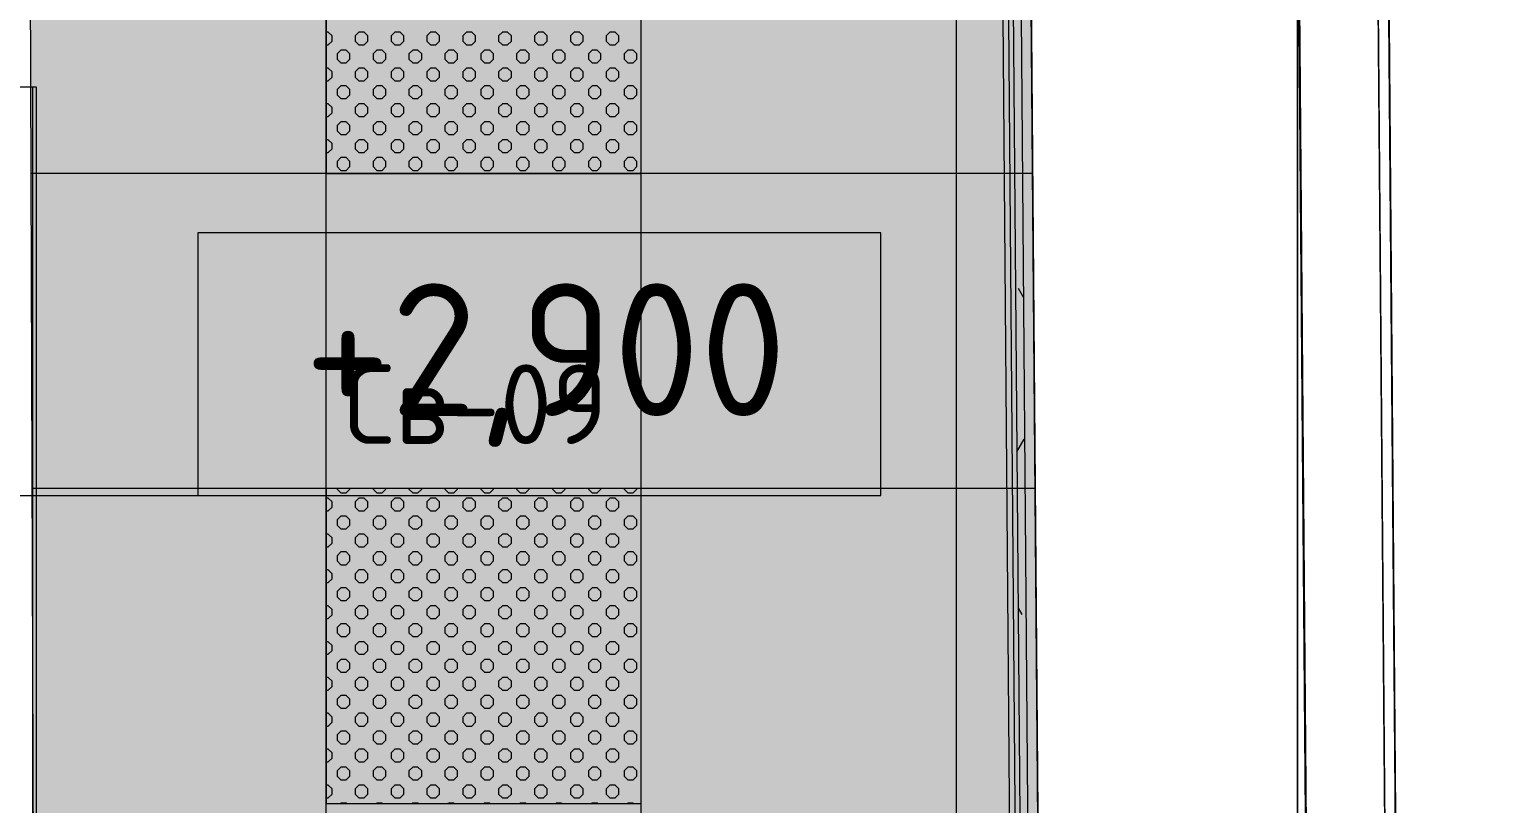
# Model space of a CAD drawing. Header units: millimetres. Extents: x -13069 to 207500, y -71366 to 56785.
# Drawn here: x 171913 to 174727, y 40273 to 41747 of the extents above; entities that cross this region are included whole.
import ezdxf

# ---------------------------------------------------------------- set-up
doc = ezdxf.new("R2010")
doc.units = ezdxf.units.MM
doc.layers.add('PDF _Подложка без мебели', color=7, linetype='Continuous')
doc.layers.add('PDF _Текст', color=7, linetype='Continuous')
doc.layers.add('PDF _Потолки', color=7, linetype='Continuous', lineweight=5, true_color=0x535353)
doc.layers.add('PDF _Ригели', color=7, linetype='Continuous', true_color=0x959595)
doc.layers.add('PDF _светильники', color=7, linetype='Continuous', true_color=0xffffff)
doc.styles.add('PDF GOST Common', font='GOST_Common.ttf')

msp = doc.modelspace()

# ---------------------------------------------------------------- hatches: boundary and pattern name
at = {"layer": 'PDF _Потолки', "true_color": 0xcae6ff, "transparency": 33554559}
msp.add_hatch(color=254, dxfattribs=at).paths.add_polyline_path([(167977.922, 35239.842), (167977.922, 36244.642), (170279.521, 36244.642), (170279.521, 34656.742), (170429.521, 34656.742), (170429.521, 38515.443), (171388.92, 38499.243), (171388.92, 38361.943), (171808.921, 38361.943), (171808.921, 38492.143), (171925.12, 38490.142), (171910.02, 42957.142), (173810.319, 42957.142), (173840.519, 39227.542), (173296.72, 39236.743), (173283.525, 38467.242), (173299.723, 36362.342), (173843.724, 36362.643), (173858.525, 34529.142), (173713.322, 34529.142), (173713.322, 33554.843), (170429.521, 33554.643), (168905.925, 33554.643), (168905.925, 35239.842)])

# ---------------------------------------------------------------- linework, layer by layer
at = {"layer": 'PDF _Подложка без мебели', "lineweight": 18}
msp.add_lwpolyline([(174326.622, -7031.659, -0.41419022), (174726.622, -7431.659, -0.4141845), (174326.622, -7831.659, -0.4141845), (173926.622, -7431.659, -0.41419022), (174326.622, -7031.659), (174326.622, 46201.342), (174326.622, -6109.058)], format="xyb", dxfattribs=at)
for points in [[(174279.521, 38111.242), (174359.52, 38111.842), (174300.022, 45477.142), (174300.724, 45477.142), (174360.319, 38111.842), (174510.319, 38113.043), (174450.724, 45477.142), (174449.522, 45627.142), (174469.523, 45627.142)], [(174300.022, 45477.142), (173189.024, 45477.142), (173189.024, 44967.142), (173794.12, 44967.142), (173840.519, 39227.542), (173296.72, 39236.743), (171925.022, 39236.743)], [(173791.124, 42949.342), (173756.12, 42949.043), (173785.923, 39263.542), (173297.325, 39271.742), (173296.72, 39236.743), (173291.624, 38937.142), (173284.922, 38937.242), (173277.525, 38497.341), (173284.22, 38497.242), (173283.525, 38456.942), (173846.824, 38447.341), (173849.223, 38152.741)], [(173767.124, 42949.142), (173797.123, 39245.642)], [(173776.121, 42949.243), (173806.12, 39245.742)], [(174543.919, 36418.243), (174530.32, 38113.243), (174531.321, 38113.243), (174498.02, 42238.442), (174601.622, 42238.442), (174601.622, 42258.442), (174601.622, 42308.442)], [(174601.622, 42258.442), (174476.719, 42258.442), (174510.319, 38113.043), (174530.32, 38113.243), (174496.922, 42238.442), (174496.72, 42258.442)], [(174498.02, 42238.442), (174497.02, 42238.442), (174530.32, 38113.243), (174544.023, 36418.243)], [(171910.02, 38982.142), (171925.92, 38982.142), (171925.92, 39229.942), (171925.022, 39229.942), (171926.121, 39294.943), (171925.92, 39294.943), (171925.92, 41637.542), (171760.02, 41637.542), (171760.02, 41490.042)], [(171919.023, 38982.142), (171919.023, 41637.542)], [(173794.92, 41254.643), (173804.992, 41237.193)], [(173792.368, 40943.426), (173806.224, 40967.343)], [(173794.822, 40645.242), (173801.719, 40633.242)]]:
    msp.add_lwpolyline(points, dxfattribs=at)
msp.add_lwpolyline([(173841.124, 39241.943), (173795.024, 44937.342), (173775.022, 44937.242), (173821.122, 39241.741)], close=True, dxfattribs=at)
at = {"layer": 'PDF _Потолки', "color": 7, "lineweight": 13}
msp.add_lwpolyline([(167977.922, 35239.842), (168905.925, 35239.842), (168905.925, 33554.643), (170429.521, 33554.643), (173713.322, 33554.843), (173713.322, 34529.142), (173858.525, 34529.142), (173843.724, 36362.643), (173299.723, 36362.342), (173283.525, 38467.242), (173296.72, 39236.743), (173840.519, 39227.542), (173810.319, 42957.142), (171910.02, 42957.142), (171925.12, 38490.142), (171808.921, 38492.143), (171808.921, 38361.943), (171388.92, 38361.943), (171388.92, 38499.243), (170429.521, 38515.443), (170429.521, 34656.742), (170279.624, 34656.742), (170279.624, 36244.642), (167977.922, 36244.642)], close=True, dxfattribs=at)
for points in [[(172476.622, 42957.142), (172476.622, 33554.767)], [(173076.622, 42957.142), (173076.622, 33554.843)], [(173676.622, 42957.142), (173676.622, 39230.342)], [(173822.325, 41473.342), (171915.036, 41473.342)], [(173827.192, 40873.342), (171917.064, 40873.342)]]:
    msp.add_lwpolyline(points, dxfattribs=at)
at = {"layer": 'PDF _Ригели', "color": 7, "lineweight": 18}
msp.add_lwpolyline([(174326.622, -2015.058), (174326.622, 46201.342)], dxfattribs=at)
at = {"layer": 'PDF _Ригели', "lineweight": 18}
msp.add_lwpolyline([(173533.219, 40860.243), (173533.219, 41360.243), (172233.219, 41360.243), (172233.219, 40860.243)], close=True, dxfattribs=at)
msp.add_lwpolyline([(171299.62, 40860.243), (172252.024, 40860.243), (172883.219, 40860.243)], dxfattribs=at)
at = {"layer": 'PDF _светильники', "color": 7, "lineweight": 13}
for points in [[(172477.122, 41473.442), (173077.122, 41473.442), (173077.122, 42073.442), (172477.122, 42073.442)], [(172477.122, 40273.442), (173077.122, 40273.442), (173077.122, 40873.442), (172477.122, 40873.442)]]:
    msp.add_lwpolyline(points, close=True, dxfattribs=at)
at = {"layer": 'PDF _светильники', "lineweight": 20}
for points in [[(172477.122, 41718.243), (172481.419, 41718.243), (172488.523, 41725.343), (172488.523, 41735.342), (172481.419, 41742.442), (172477.122, 41742.442)], [(172477.122, 41650.042), (172481.419, 41650.042), (172488.523, 41657.041), (172488.523, 41667.042), (172481.419, 41674.142), (172477.122, 41674.142)], [(172477.122, 41581.742), (172481.419, 41581.742), (172488.523, 41588.742), (172488.523, 41598.742), (172481.419, 41605.842), (172477.122, 41605.842)], [(172477.122, 41513.442), (172481.419, 41513.442), (172488.523, 41520.542), (172488.523, 41530.541), (172481.419, 41537.542), (172477.122, 41537.542)], [(172498.521, 40873.442), (172498.521, 40871.842), (172505.522, 40864.743), (172515.519, 40864.743), (172522.624, 40871.842), (172522.624, 40873.442)], [(172566.722, 40873.442), (172566.722, 40871.842), (172573.82, 40864.743), (172583.824, 40864.743), (172590.922, 40871.842), (172590.922, 40873.442)], [(172635.02, 40873.442), (172635.02, 40871.842), (172642.124, 40864.743), (172652.122, 40864.743), (172659.22, 40871.842), (172659.22, 40873.442)], [(172703.324, 40873.442), (172703.324, 40871.842), (172710.423, 40864.743), (172720.42, 40864.743), (172727.525, 40871.842), (172727.525, 40873.442)], [(172771.623, 40873.442), (172771.623, 40871.842), (172778.721, 40864.743), (172788.725, 40864.743), (172795.719, 40871.842), (172795.719, 40873.442)], [(172839.921, 40873.442), (172839.921, 40871.842), (172847.02, 40864.743), (172857.023, 40864.743), (172864.024, 40871.842), (172864.024, 40873.442)], [(172908.219, 40873.442), (172908.219, 40871.842), (172915.22, 40864.743), (172925.224, 40864.743), (172932.322, 40871.842), (172932.322, 40873.442)], [(172976.524, 40873.442), (172976.524, 40871.842), (172983.525, 40864.743), (172993.522, 40864.743), (173000.621, 40871.842), (173000.621, 40873.442)], [(173044.725, 40873.442), (173044.725, 40871.842), (173051.823, 40864.743), (173061.821, 40864.743), (173068.919, 40871.842), (173068.919, 40873.442)], [(172477.122, 40830.541), (172481.419, 40830.541), (172488.523, 40837.643), (172488.523, 40847.642), (172481.419, 40854.742), (172477.122, 40854.742)], [(172477.122, 40762.342), (172481.419, 40762.342), (172488.523, 40769.342), (172488.523, 40779.342), (172481.419, 40786.442), (172477.122, 40786.442)], [(172477.122, 40694.042), (172481.419, 40694.042), (172488.523, 40701.042), (172488.523, 40711.042), (172481.419, 40718.142), (172477.122, 40718.142)], [(172477.122, 40625.743), (172481.419, 40625.743), (172488.523, 40632.842), (172488.523, 40642.842), (172481.419, 40649.842), (172477.122, 40649.842)], [(172477.122, 40557.443), (172481.419, 40557.443), (172488.523, 40564.543), (172488.523, 40574.542), (172481.419, 40581.542), (172477.122, 40581.542)], [(172477.122, 40489.143), (172481.419, 40489.143), (172488.523, 40496.243), (172488.523, 40506.242), (172481.419, 40513.342), (172477.122, 40513.342)], [(172477.122, 40420.841), (172481.419, 40420.841), (172488.523, 40427.943), (172488.523, 40437.942), (172481.419, 40445.042), (172477.122, 40445.042)], [(172477.122, 40352.642), (172481.419, 40352.642), (172488.523, 40359.642), (172488.523, 40369.642), (172481.419, 40376.742), (172477.122, 40376.742)], [(172477.122, 40284.342), (172481.419, 40284.342), (172488.523, 40291.342), (172488.523, 40301.342), (172481.419, 40308.442), (172477.122, 40308.442)], [(172504.722, 40273.442), (172505.522, 40274.342), (172515.519, 40274.342), (172516.423, 40273.442)], [(172573.02, 40273.442), (172573.82, 40274.342), (172583.824, 40274.342), (172584.721, 40273.442)], [(172641.319, 40273.442), (172642.124, 40274.342), (172652.122, 40274.342), (172652.922, 40273.442)], [(172709.623, 40273.442), (172710.423, 40274.342), (172720.42, 40274.342), (172721.22, 40273.442)], [(172777.824, 40273.442), (172778.721, 40274.342), (172788.725, 40274.342), (172789.524, 40273.442)], [(172846.122, 40273.442), (172847.02, 40274.342), (172857.023, 40274.342), (172857.823, 40273.442)], [(172914.421, 40273.442), (172915.22, 40274.342), (172925.224, 40274.342), (172926.121, 40273.442)], [(172982.719, 40273.442), (172983.525, 40274.342), (172993.522, 40274.342), (172994.419, 40273.442)], [(173051.023, 40273.442), (173051.823, 40274.342), (173061.821, 40274.342), (173062.62, 40273.442)]]:
    msp.add_lwpolyline(points, dxfattribs=at)
for points in [[(172556.724, 41735.342), (172549.723, 41742.442), (172539.72, 41742.442), (172532.621, 41735.342), (172532.621, 41725.343), (172539.72, 41718.243), (172549.723, 41718.243), (172556.724, 41725.343)], [(172625.022, 41735.342), (172618.022, 41742.442), (172608.024, 41742.442), (172600.92, 41735.342), (172600.92, 41725.343), (172608.024, 41718.243), (172618.022, 41718.243), (172625.022, 41725.343)], [(172693.321, 41735.342), (172686.222, 41742.442), (172676.225, 41742.442), (172669.224, 41735.342), (172669.224, 41725.343), (172676.225, 41718.243), (172686.222, 41718.243), (172693.321, 41725.343)], [(172761.619, 41735.342), (172754.521, 41742.442), (172744.523, 41742.442), (172737.522, 41735.342), (172737.522, 41725.343), (172744.523, 41718.243), (172754.521, 41718.243), (172761.619, 41725.343)], [(172829.924, 41735.342), (172822.819, 41742.442), (172812.822, 41742.442), (172805.723, 41735.342), (172805.723, 41725.343), (172812.822, 41718.243), (172822.819, 41718.243), (172829.924, 41725.343)], [(172898.222, 41735.342), (172891.124, 41742.442), (172881.12, 41742.442), (172874.021, 41735.342), (172874.021, 41725.343), (172881.12, 41718.243), (172891.124, 41718.243), (172898.222, 41725.343)], [(172966.52, 41735.342), (172959.422, 41742.442), (172949.424, 41742.442), (172942.32, 41735.342), (172942.32, 41725.343), (172949.424, 41718.243), (172959.422, 41718.243), (172966.52, 41725.343)], [(173034.721, 41735.342), (173027.72, 41742.442), (173017.723, 41742.442), (173010.624, 41735.342), (173010.624, 41725.343), (173017.723, 41718.243), (173027.72, 41718.243), (173034.721, 41725.343)], [(172522.624, 41701.242), (172515.519, 41708.242), (172505.522, 41708.242), (172498.521, 41701.242), (172498.521, 41691.242), (172505.522, 41684.143), (172515.519, 41684.143), (172522.624, 41691.242)], [(172590.922, 41701.242), (172583.824, 41708.242), (172573.82, 41708.242), (172566.722, 41701.242), (172566.722, 41691.242), (172573.82, 41684.143), (172583.824, 41684.143), (172590.922, 41691.242)], [(172659.22, 41701.242), (172652.122, 41708.242), (172642.124, 41708.242), (172635.02, 41701.242), (172635.02, 41691.242), (172642.124, 41684.143), (172652.122, 41684.143), (172659.22, 41691.242)], [(172727.525, 41701.242), (172720.42, 41708.242), (172710.423, 41708.242), (172703.324, 41701.242), (172703.324, 41691.242), (172710.423, 41684.143), (172720.42, 41684.143), (172727.525, 41691.242)], [(172795.719, 41701.242), (172788.725, 41708.242), (172778.721, 41708.242), (172771.623, 41701.242), (172771.623, 41691.242), (172778.721, 41684.143), (172788.725, 41684.143), (172795.719, 41691.242)], [(172864.024, 41701.242), (172857.023, 41708.242), (172847.02, 41708.242), (172839.921, 41701.242), (172839.921, 41691.242), (172847.02, 41684.143), (172857.023, 41684.143), (172864.024, 41691.242)], [(172932.322, 41701.242), (172925.224, 41708.242), (172915.22, 41708.242), (172908.219, 41701.242), (172908.219, 41691.242), (172915.22, 41684.143), (172925.224, 41684.143), (172932.322, 41691.242)], [(173000.621, 41701.242), (172993.522, 41708.242), (172983.525, 41708.242), (172976.524, 41701.242), (172976.524, 41691.242), (172983.525, 41684.143), (172993.522, 41684.143), (173000.621, 41691.242)], [(173068.919, 41701.242), (173061.821, 41708.242), (173051.823, 41708.242), (173044.725, 41701.242), (173044.725, 41691.242), (173051.823, 41684.143), (173061.821, 41684.143), (173068.919, 41691.242)], [(172556.724, 41667.042), (172549.723, 41674.142), (172539.72, 41674.142), (172532.621, 41667.042), (172532.621, 41657.041), (172539.72, 41650.042), (172549.723, 41650.042), (172556.724, 41657.041)], [(172625.022, 41667.042), (172618.022, 41674.142), (172608.024, 41674.142), (172600.92, 41667.042), (172600.92, 41657.041), (172608.024, 41650.042), (172618.022, 41650.042), (172625.022, 41657.041)], [(172693.321, 41667.042), (172686.222, 41674.142), (172676.225, 41674.142), (172669.224, 41667.042), (172669.224, 41657.041), (172676.225, 41650.042), (172686.222, 41650.042), (172693.321, 41657.041)], [(172761.619, 41667.042), (172754.521, 41674.142), (172744.523, 41674.142), (172737.522, 41667.042), (172737.522, 41657.041), (172744.523, 41650.042), (172754.521, 41650.042), (172761.619, 41657.041)], [(172829.924, 41667.042), (172822.819, 41674.142), (172812.822, 41674.142), (172805.723, 41667.042), (172805.723, 41657.041), (172812.822, 41650.042), (172822.819, 41650.042), (172829.924, 41657.041)], [(172898.222, 41667.042), (172891.124, 41674.142), (172881.12, 41674.142), (172874.021, 41667.042), (172874.021, 41657.041), (172881.12, 41650.042), (172891.124, 41650.042), (172898.222, 41657.041)], [(172966.52, 41667.042), (172959.422, 41674.142), (172949.424, 41674.142), (172942.32, 41667.042), (172942.32, 41657.041), (172949.424, 41650.042), (172959.422, 41650.042), (172966.52, 41657.041)], [(173034.721, 41667.042), (173027.72, 41674.142), (173017.723, 41674.142), (173010.624, 41667.042), (173010.624, 41657.041), (173017.723, 41650.042), (173027.72, 41650.042), (173034.721, 41657.041)], [(172522.624, 41632.942), (172515.519, 41640.042), (172505.522, 41640.042), (172498.521, 41632.942), (172498.521, 41622.943), (172505.522, 41615.843), (172515.519, 41615.843), (172522.624, 41622.943)], [(172590.922, 41632.942), (172583.824, 41640.042), (172573.82, 41640.042), (172566.722, 41632.942), (172566.722, 41622.943), (172573.82, 41615.843), (172583.824, 41615.843), (172590.922, 41622.943)], [(172659.22, 41632.942), (172652.122, 41640.042), (172642.124, 41640.042), (172635.02, 41632.942), (172635.02, 41622.943), (172642.124, 41615.843), (172652.122, 41615.843), (172659.22, 41622.943)], [(172727.525, 41632.942), (172720.42, 41640.042), (172710.423, 41640.042), (172703.324, 41632.942), (172703.324, 41622.943), (172710.423, 41615.843), (172720.42, 41615.843), (172727.525, 41622.943)], [(172795.719, 41632.942), (172788.725, 41640.042), (172778.721, 41640.042), (172771.623, 41632.942), (172771.623, 41622.943), (172778.721, 41615.843), (172788.725, 41615.843), (172795.719, 41622.943)], [(172864.024, 41632.942), (172857.023, 41640.042), (172847.02, 41640.042), (172839.921, 41632.942), (172839.921, 41622.943), (172847.02, 41615.843), (172857.023, 41615.843), (172864.024, 41622.943)], [(172932.322, 41632.942), (172925.224, 41640.042), (172915.22, 41640.042), (172908.219, 41632.942), (172908.219, 41622.943), (172915.22, 41615.843), (172925.224, 41615.843), (172932.322, 41622.943)], [(173000.621, 41632.942), (172993.522, 41640.042), (172983.525, 41640.042), (172976.524, 41632.942), (172976.524, 41622.943), (172983.525, 41615.843), (172993.522, 41615.843), (173000.621, 41622.943)], [(173068.919, 41632.942), (173061.821, 41640.042), (173051.823, 41640.042), (173044.725, 41632.942), (173044.725, 41622.943), (173051.823, 41615.843), (173061.821, 41615.843), (173068.919, 41622.943)], [(172556.724, 41598.742), (172549.723, 41605.842), (172539.72, 41605.842), (172532.621, 41598.742), (172532.621, 41588.742), (172539.72, 41581.742), (172549.723, 41581.742), (172556.724, 41588.742)], [(172625.022, 41598.742), (172618.022, 41605.842), (172608.024, 41605.842), (172600.92, 41598.742), (172600.92, 41588.742), (172608.024, 41581.742), (172618.022, 41581.742), (172625.022, 41588.742)], [(172693.321, 41598.742), (172686.222, 41605.842), (172676.225, 41605.842), (172669.224, 41598.742), (172669.224, 41588.742), (172676.225, 41581.742), (172686.222, 41581.742), (172693.321, 41588.742)], [(172761.619, 41598.742), (172754.521, 41605.842), (172744.523, 41605.842), (172737.522, 41598.742), (172737.522, 41588.742), (172744.523, 41581.742), (172754.521, 41581.742), (172761.619, 41588.742)], [(172829.924, 41598.742), (172822.819, 41605.842), (172812.822, 41605.842), (172805.723, 41598.742), (172805.723, 41588.742), (172812.822, 41581.742), (172822.819, 41581.742), (172829.924, 41588.742)], [(172898.222, 41598.742), (172891.124, 41605.842), (172881.12, 41605.842), (172874.021, 41598.742), (172874.021, 41588.742), (172881.12, 41581.742), (172891.124, 41581.742), (172898.222, 41588.742)], [(172966.52, 41598.742), (172959.422, 41605.842), (172949.424, 41605.842), (172942.32, 41598.742), (172942.32, 41588.742), (172949.424, 41581.742), (172959.422, 41581.742), (172966.52, 41588.742)], [(173034.721, 41598.742), (173027.72, 41605.842), (173017.723, 41605.842), (173010.624, 41598.742), (173010.624, 41588.742), (173017.723, 41581.742), (173027.72, 41581.742), (173034.721, 41588.742)], [(172522.624, 41564.642), (172515.519, 41571.742), (172505.522, 41571.742), (172498.521, 41564.642), (172498.521, 41554.643), (172505.522, 41547.543), (172515.519, 41547.543), (172522.624, 41554.643)], [(172590.922, 41564.642), (172583.824, 41571.742), (172573.82, 41571.742), (172566.722, 41564.642), (172566.722, 41554.643), (172573.82, 41547.543), (172583.824, 41547.543), (172590.922, 41554.643)], [(172659.22, 41564.642), (172652.122, 41571.742), (172642.124, 41571.742), (172635.02, 41564.642), (172635.02, 41554.643), (172642.124, 41547.543), (172652.122, 41547.543), (172659.22, 41554.643)], [(172727.525, 41564.642), (172720.42, 41571.742), (172710.423, 41571.742), (172703.324, 41564.642), (172703.324, 41554.643), (172710.423, 41547.543), (172720.42, 41547.543), (172727.525, 41554.643)], [(172795.719, 41564.642), (172788.725, 41571.742), (172778.721, 41571.742), (172771.623, 41564.642), (172771.623, 41554.643), (172778.721, 41547.543), (172788.725, 41547.543), (172795.719, 41554.643)], [(172864.024, 41564.642), (172857.023, 41571.742), (172847.02, 41571.742), (172839.921, 41564.642), (172839.921, 41554.643), (172847.02, 41547.543), (172857.023, 41547.543), (172864.024, 41554.643)], [(172932.322, 41564.642), (172925.224, 41571.742), (172915.22, 41571.742), (172908.219, 41564.642), (172908.219, 41554.643), (172915.22, 41547.543), (172925.224, 41547.543), (172932.322, 41554.643)], [(173000.621, 41564.642), (172993.522, 41571.742), (172983.525, 41571.742), (172976.524, 41564.642), (172976.524, 41554.643), (172983.525, 41547.543), (172993.522, 41547.543), (173000.621, 41554.643)], [(173068.919, 41564.642), (173061.821, 41571.742), (173051.823, 41571.742), (173044.725, 41564.642), (173044.725, 41554.643), (173051.823, 41547.543), (173061.821, 41547.543), (173068.919, 41554.643)], [(172556.724, 41530.541), (172549.723, 41537.542), (172539.72, 41537.542), (172532.621, 41530.541), (172532.621, 41520.542), (172539.72, 41513.442), (172549.723, 41513.442), (172556.724, 41520.542)], [(172625.022, 41530.541), (172618.022, 41537.542), (172608.024, 41537.542), (172600.92, 41530.541), (172600.92, 41520.542), (172608.024, 41513.442), (172618.022, 41513.442), (172625.022, 41520.542)], [(172693.321, 41530.541), (172686.222, 41537.542), (172676.225, 41537.542), (172669.224, 41530.541), (172669.224, 41520.542), (172676.225, 41513.442), (172686.222, 41513.442), (172693.321, 41520.542)], [(172761.619, 41530.541), (172754.521, 41537.542), (172744.523, 41537.542), (172737.522, 41530.541), (172737.522, 41520.542), (172744.523, 41513.442), (172754.521, 41513.442), (172761.619, 41520.542)], [(172829.924, 41530.541), (172822.819, 41537.542), (172812.822, 41537.542), (172805.723, 41530.541), (172805.723, 41520.542), (172812.822, 41513.442), (172822.819, 41513.442), (172829.924, 41520.542)], [(172898.222, 41530.541), (172891.124, 41537.542), (172881.12, 41537.542), (172874.021, 41530.541), (172874.021, 41520.542), (172881.12, 41513.442), (172891.124, 41513.442), (172898.222, 41520.542)], [(172966.52, 41530.541), (172959.422, 41537.542), (172949.424, 41537.542), (172942.32, 41530.541), (172942.32, 41520.542), (172949.424, 41513.442), (172959.422, 41513.442), (172966.52, 41520.542)], [(173034.721, 41530.541), (173027.72, 41537.542), (173017.723, 41537.542), (173010.624, 41530.541), (173010.624, 41520.542), (173017.723, 41513.442), (173027.72, 41513.442), (173034.721, 41520.542)], [(172522.624, 41496.342), (172515.519, 41503.442), (172505.522, 41503.442), (172498.521, 41496.342), (172498.521, 41486.343), (172505.522, 41479.241), (172515.519, 41479.241), (172522.624, 41486.343)], [(172590.922, 41496.342), (172583.824, 41503.442), (172573.82, 41503.442), (172566.722, 41496.342), (172566.722, 41486.343), (172573.82, 41479.241), (172583.824, 41479.241), (172590.922, 41486.343)], [(172659.22, 41496.342), (172652.122, 41503.442), (172642.124, 41503.442), (172635.02, 41496.342), (172635.02, 41486.343), (172642.124, 41479.241), (172652.122, 41479.241), (172659.22, 41486.343)], [(172727.525, 41496.342), (172720.42, 41503.442), (172710.423, 41503.442), (172703.324, 41496.342), (172703.324, 41486.343), (172710.423, 41479.241), (172720.42, 41479.241), (172727.525, 41486.343)], [(172795.719, 41496.342), (172788.725, 41503.442), (172778.721, 41503.442), (172771.623, 41496.342), (172771.623, 41486.343), (172778.721, 41479.241), (172788.725, 41479.241), (172795.719, 41486.343)], [(172864.024, 41496.342), (172857.023, 41503.442), (172847.02, 41503.442), (172839.921, 41496.342), (172839.921, 41486.343), (172847.02, 41479.241), (172857.023, 41479.241), (172864.024, 41486.343)], [(172932.322, 41496.342), (172925.224, 41503.442), (172915.22, 41503.442), (172908.219, 41496.342), (172908.219, 41486.343), (172915.22, 41479.241), (172925.224, 41479.241), (172932.322, 41486.343)], [(173000.621, 41496.342), (172993.522, 41503.442), (172983.525, 41503.442), (172976.524, 41496.342), (172976.524, 41486.343), (172983.525, 41479.241), (172993.522, 41479.241), (173000.621, 41486.343)], [(173068.919, 41496.342), (173061.821, 41503.442), (173051.823, 41503.442), (173044.725, 41496.342), (173044.725, 41486.343), (173051.823, 41479.241), (173061.821, 41479.241), (173068.919, 41486.343)], [(172556.724, 40847.642), (172549.723, 40854.742), (172539.72, 40854.742), (172532.621, 40847.642), (172532.621, 40837.643), (172539.72, 40830.541), (172549.723, 40830.541), (172556.724, 40837.643)], [(172625.022, 40847.642), (172618.022, 40854.742), (172608.024, 40854.742), (172600.92, 40847.642), (172600.92, 40837.643), (172608.024, 40830.541), (172618.022, 40830.541), (172625.022, 40837.643)], [(172693.321, 40847.642), (172686.222, 40854.742), (172676.225, 40854.742), (172669.224, 40847.642), (172669.224, 40837.643), (172676.225, 40830.541), (172686.222, 40830.541), (172693.321, 40837.643)], [(172761.619, 40847.642), (172754.521, 40854.742), (172744.523, 40854.742), (172737.522, 40847.642), (172737.522, 40837.643), (172744.523, 40830.541), (172754.521, 40830.541), (172761.619, 40837.643)], [(172829.924, 40847.642), (172822.819, 40854.742), (172812.822, 40854.742), (172805.723, 40847.642), (172805.723, 40837.643), (172812.822, 40830.541), (172822.819, 40830.541), (172829.924, 40837.643)], [(172898.222, 40847.642), (172891.124, 40854.742), (172881.12, 40854.742), (172874.021, 40847.642), (172874.021, 40837.643), (172881.12, 40830.541), (172891.124, 40830.541), (172898.222, 40837.643)], [(172966.52, 40847.642), (172959.422, 40854.742), (172949.424, 40854.742), (172942.32, 40847.642), (172942.32, 40837.643), (172949.424, 40830.541), (172959.422, 40830.541), (172966.52, 40837.643)], [(173034.721, 40847.642), (173027.72, 40854.742), (173017.723, 40854.742), (173010.624, 40847.642), (173010.624, 40837.643), (173017.723, 40830.541), (173027.72, 40830.541), (173034.721, 40837.643)], [(172522.624, 40813.542), (172515.519, 40820.542), (172505.522, 40820.542), (172498.521, 40813.542), (172498.521, 40803.543), (172505.522, 40796.443), (172515.519, 40796.443), (172522.624, 40803.543)], [(172590.922, 40813.542), (172583.824, 40820.542), (172573.82, 40820.542), (172566.722, 40813.542), (172566.722, 40803.543), (172573.82, 40796.443), (172583.824, 40796.443), (172590.922, 40803.543)], [(172659.22, 40813.542), (172652.122, 40820.542), (172642.124, 40820.542), (172635.02, 40813.542), (172635.02, 40803.543), (172642.124, 40796.443), (172652.122, 40796.443), (172659.22, 40803.543)], [(172727.525, 40813.542), (172720.42, 40820.542), (172710.423, 40820.542), (172703.324, 40813.542), (172703.324, 40803.543), (172710.423, 40796.443), (172720.42, 40796.443), (172727.525, 40803.543)], [(172795.719, 40813.542), (172788.725, 40820.542), (172778.721, 40820.542), (172771.623, 40813.542), (172771.623, 40803.543), (172778.721, 40796.443), (172788.725, 40796.443), (172795.719, 40803.543)], [(172864.024, 40813.542), (172857.023, 40820.542), (172847.02, 40820.542), (172839.921, 40813.542), (172839.921, 40803.543), (172847.02, 40796.443), (172857.023, 40796.443), (172864.024, 40803.543)], [(172932.322, 40813.542), (172925.224, 40820.542), (172915.22, 40820.542), (172908.219, 40813.542), (172908.219, 40803.543), (172915.22, 40796.443), (172925.224, 40796.443), (172932.322, 40803.543)], [(173000.621, 40813.542), (172993.522, 40820.542), (172983.525, 40820.542), (172976.524, 40813.542), (172976.524, 40803.543), (172983.525, 40796.443), (172993.522, 40796.443), (173000.621, 40803.543)], [(173068.919, 40813.542), (173061.821, 40820.542), (173051.823, 40820.542), (173044.725, 40813.542), (173044.725, 40803.543), (173051.823, 40796.443), (173061.821, 40796.443), (173068.919, 40803.543)], [(172556.724, 40779.342), (172549.723, 40786.442), (172539.72, 40786.442), (172532.621, 40779.342), (172532.621, 40769.342), (172539.72, 40762.342), (172549.723, 40762.342), (172556.724, 40769.342)], [(172625.022, 40779.342), (172618.022, 40786.442), (172608.024, 40786.442), (172600.92, 40779.342), (172600.92, 40769.342), (172608.024, 40762.342), (172618.022, 40762.342), (172625.022, 40769.342)], [(172693.321, 40779.342), (172686.222, 40786.442), (172676.225, 40786.442), (172669.224, 40779.342), (172669.224, 40769.342), (172676.225, 40762.342), (172686.222, 40762.342), (172693.321, 40769.342)], [(172761.619, 40779.342), (172754.521, 40786.442), (172744.523, 40786.442), (172737.522, 40779.342), (172737.522, 40769.342), (172744.523, 40762.342), (172754.521, 40762.342), (172761.619, 40769.342)], [(172829.924, 40779.342), (172822.819, 40786.442), (172812.822, 40786.442), (172805.723, 40779.342), (172805.723, 40769.342), (172812.822, 40762.342), (172822.819, 40762.342), (172829.924, 40769.342)], [(172898.222, 40779.342), (172891.124, 40786.442), (172881.12, 40786.442), (172874.021, 40779.342), (172874.021, 40769.342), (172881.12, 40762.342), (172891.124, 40762.342), (172898.222, 40769.342)], [(172966.52, 40779.342), (172959.422, 40786.442), (172949.424, 40786.442), (172942.32, 40779.342), (172942.32, 40769.342), (172949.424, 40762.342), (172959.422, 40762.342), (172966.52, 40769.342)], [(173034.721, 40779.342), (173027.72, 40786.442), (173017.723, 40786.442), (173010.624, 40779.342), (173010.624, 40769.342), (173017.723, 40762.342), (173027.72, 40762.342), (173034.721, 40769.342)], [(172522.624, 40745.242), (172515.519, 40752.342), (172505.522, 40752.342), (172498.521, 40745.242), (172498.521, 40735.243), (172505.522, 40728.143), (172515.519, 40728.143), (172522.624, 40735.243)], [(172590.922, 40745.242), (172583.824, 40752.342), (172573.82, 40752.342), (172566.722, 40745.242), (172566.722, 40735.243), (172573.82, 40728.143), (172583.824, 40728.143), (172590.922, 40735.243)], [(172659.22, 40745.242), (172652.122, 40752.342), (172642.124, 40752.342), (172635.02, 40745.242), (172635.02, 40735.243), (172642.124, 40728.143), (172652.122, 40728.143), (172659.22, 40735.243)], [(172727.525, 40745.242), (172720.42, 40752.342), (172710.423, 40752.342), (172703.324, 40745.242), (172703.324, 40735.243), (172710.423, 40728.143), (172720.42, 40728.143), (172727.525, 40735.243)], [(172795.719, 40745.242), (172788.725, 40752.342), (172778.721, 40752.342), (172771.623, 40745.242), (172771.623, 40735.243), (172778.721, 40728.143), (172788.725, 40728.143), (172795.719, 40735.243)], [(172864.024, 40745.242), (172857.023, 40752.342), (172847.02, 40752.342), (172839.921, 40745.242), (172839.921, 40735.243), (172847.02, 40728.143), (172857.023, 40728.143), (172864.024, 40735.243)], [(172932.322, 40745.242), (172925.224, 40752.342), (172915.22, 40752.342), (172908.219, 40745.242), (172908.219, 40735.243), (172915.22, 40728.143), (172925.224, 40728.143), (172932.322, 40735.243)], [(173000.621, 40745.242), (172993.522, 40752.342), (172983.525, 40752.342), (172976.524, 40745.242), (172976.524, 40735.243), (172983.525, 40728.143), (172993.522, 40728.143), (173000.621, 40735.243)], [(173068.919, 40745.242), (173061.821, 40752.342), (173051.823, 40752.342), (173044.725, 40745.242), (173044.725, 40735.243), (173051.823, 40728.143), (173061.821, 40728.143), (173068.919, 40735.243)], [(172556.724, 40711.042), (172549.723, 40718.142), (172539.72, 40718.142), (172532.621, 40711.042), (172532.621, 40701.042), (172539.72, 40694.042), (172549.723, 40694.042), (172556.724, 40701.042)], [(172625.022, 40711.042), (172618.022, 40718.142), (172608.024, 40718.142), (172600.92, 40711.042), (172600.92, 40701.042), (172608.024, 40694.042), (172618.022, 40694.042), (172625.022, 40701.042)], [(172693.321, 40711.042), (172686.222, 40718.142), (172676.225, 40718.142), (172669.224, 40711.042), (172669.224, 40701.042), (172676.225, 40694.042), (172686.222, 40694.042), (172693.321, 40701.042)], [(172761.619, 40711.042), (172754.521, 40718.142), (172744.523, 40718.142), (172737.522, 40711.042), (172737.522, 40701.042), (172744.523, 40694.042), (172754.521, 40694.042), (172761.619, 40701.042)], [(172829.924, 40711.042), (172822.819, 40718.142), (172812.822, 40718.142), (172805.723, 40711.042), (172805.723, 40701.042), (172812.822, 40694.042), (172822.819, 40694.042), (172829.924, 40701.042)], [(172898.222, 40711.042), (172891.124, 40718.142), (172881.12, 40718.142), (172874.021, 40711.042), (172874.021, 40701.042), (172881.12, 40694.042), (172891.124, 40694.042), (172898.222, 40701.042)], [(172966.52, 40711.042), (172959.422, 40718.142), (172949.424, 40718.142), (172942.32, 40711.042), (172942.32, 40701.042), (172949.424, 40694.042), (172959.422, 40694.042), (172966.52, 40701.042)], [(173034.721, 40711.042), (173027.72, 40718.142), (173017.723, 40718.142), (173010.624, 40711.042), (173010.624, 40701.042), (173017.723, 40694.042), (173027.72, 40694.042), (173034.721, 40701.042)], [(172522.624, 40676.942), (172515.519, 40684.042), (172505.522, 40684.042), (172498.521, 40676.942), (172498.521, 40666.943), (172505.522, 40659.841), (172515.519, 40659.841), (172522.624, 40666.943)], [(172590.922, 40676.942), (172583.824, 40684.042), (172573.82, 40684.042), (172566.722, 40676.942), (172566.722, 40666.943), (172573.82, 40659.841), (172583.824, 40659.841), (172590.922, 40666.943)], [(172659.22, 40676.942), (172652.122, 40684.042), (172642.124, 40684.042), (172635.02, 40676.942), (172635.02, 40666.943), (172642.124, 40659.841), (172652.122, 40659.841), (172659.22, 40666.943)], [(172727.525, 40676.942), (172720.42, 40684.042), (172710.423, 40684.042), (172703.324, 40676.942), (172703.324, 40666.943), (172710.423, 40659.841), (172720.42, 40659.841), (172727.525, 40666.943)], [(172795.719, 40676.942), (172788.725, 40684.042), (172778.721, 40684.042), (172771.623, 40676.942), (172771.623, 40666.943), (172778.721, 40659.841), (172788.725, 40659.841), (172795.719, 40666.943)], [(172864.024, 40676.942), (172857.023, 40684.042), (172847.02, 40684.042), (172839.921, 40676.942), (172839.921, 40666.943), (172847.02, 40659.841), (172857.023, 40659.841), (172864.024, 40666.943)], [(172932.322, 40676.942), (172925.224, 40684.042), (172915.22, 40684.042), (172908.219, 40676.942), (172908.219, 40666.943), (172915.22, 40659.841), (172925.224, 40659.841), (172932.322, 40666.943)], [(173000.621, 40676.942), (172993.522, 40684.042), (172983.525, 40684.042), (172976.524, 40676.942), (172976.524, 40666.943), (172983.525, 40659.841), (172993.522, 40659.841), (173000.621, 40666.943)], [(173068.919, 40676.942), (173061.821, 40684.042), (173051.823, 40684.042), (173044.725, 40676.942), (173044.725, 40666.943), (173051.823, 40659.841), (173061.821, 40659.841), (173068.919, 40666.943)], [(172556.724, 40642.842), (172549.723, 40649.842), (172539.72, 40649.842), (172532.621, 40642.842), (172532.621, 40632.842), (172539.72, 40625.743), (172549.723, 40625.743), (172556.724, 40632.842)], [(172625.022, 40642.842), (172618.022, 40649.842), (172608.024, 40649.842), (172600.92, 40642.842), (172600.92, 40632.842), (172608.024, 40625.743), (172618.022, 40625.743), (172625.022, 40632.842)], [(172693.321, 40642.842), (172686.222, 40649.842), (172676.225, 40649.842), (172669.224, 40642.842), (172669.224, 40632.842), (172676.225, 40625.743), (172686.222, 40625.743), (172693.321, 40632.842)], [(172761.619, 40642.842), (172754.521, 40649.842), (172744.523, 40649.842), (172737.522, 40642.842), (172737.522, 40632.842), (172744.523, 40625.743), (172754.521, 40625.743), (172761.619, 40632.842)], [(172829.924, 40642.842), (172822.819, 40649.842), (172812.822, 40649.842), (172805.723, 40642.842), (172805.723, 40632.842), (172812.822, 40625.743), (172822.819, 40625.743), (172829.924, 40632.842)], [(172898.222, 40642.842), (172891.124, 40649.842), (172881.12, 40649.842), (172874.021, 40642.842), (172874.021, 40632.842), (172881.12, 40625.743), (172891.124, 40625.743), (172898.222, 40632.842)], [(172966.52, 40642.842), (172959.422, 40649.842), (172949.424, 40649.842), (172942.32, 40642.842), (172942.32, 40632.842), (172949.424, 40625.743), (172959.422, 40625.743), (172966.52, 40632.842)], [(173034.721, 40642.842), (173027.72, 40649.842), (173017.723, 40649.842), (173010.624, 40642.842), (173010.624, 40632.842), (173017.723, 40625.743), (173027.72, 40625.743), (173034.721, 40632.842)], [(172522.624, 40608.642), (172515.519, 40615.742), (172505.522, 40615.742), (172498.521, 40608.642), (172498.521, 40598.641), (172505.522, 40591.542), (172515.519, 40591.542), (172522.624, 40598.641)], [(172590.922, 40608.642), (172583.824, 40615.742), (172573.82, 40615.742), (172566.722, 40608.642), (172566.722, 40598.641), (172573.82, 40591.542), (172583.824, 40591.542), (172590.922, 40598.641)], [(172659.22, 40608.642), (172652.122, 40615.742), (172642.124, 40615.742), (172635.02, 40608.642), (172635.02, 40598.641), (172642.124, 40591.542), (172652.122, 40591.542), (172659.22, 40598.641)], [(172727.525, 40608.642), (172720.42, 40615.742), (172710.423, 40615.742), (172703.324, 40608.642), (172703.324, 40598.641), (172710.423, 40591.542), (172720.42, 40591.542), (172727.525, 40598.641)], [(172795.719, 40608.642), (172788.725, 40615.742), (172778.721, 40615.742), (172771.623, 40608.642), (172771.623, 40598.641), (172778.721, 40591.542), (172788.725, 40591.542), (172795.719, 40598.641)], [(172864.024, 40608.642), (172857.023, 40615.742), (172847.02, 40615.742), (172839.921, 40608.642), (172839.921, 40598.641), (172847.02, 40591.542), (172857.023, 40591.542), (172864.024, 40598.641)], [(172932.322, 40608.642), (172925.224, 40615.742), (172915.22, 40615.742), (172908.219, 40608.642), (172908.219, 40598.641), (172915.22, 40591.542), (172925.224, 40591.542), (172932.322, 40598.641)], [(173000.621, 40608.642), (172993.522, 40615.742), (172983.525, 40615.742), (172976.524, 40608.642), (172976.524, 40598.641), (172983.525, 40591.542), (172993.522, 40591.542), (173000.621, 40598.641)], [(173068.919, 40608.642), (173061.821, 40615.742), (173051.823, 40615.742), (173044.725, 40608.642), (173044.725, 40598.641), (173051.823, 40591.542), (173061.821, 40591.542), (173068.919, 40598.641)], [(172556.724, 40574.542), (172549.723, 40581.542), (172539.72, 40581.542), (172532.621, 40574.542), (172532.621, 40564.543), (172539.72, 40557.443), (172549.723, 40557.443), (172556.724, 40564.543)], [(172625.022, 40574.542), (172618.022, 40581.542), (172608.024, 40581.542), (172600.92, 40574.542), (172600.92, 40564.543), (172608.024, 40557.443), (172618.022, 40557.443), (172625.022, 40564.543)], [(172693.321, 40574.542), (172686.222, 40581.542), (172676.225, 40581.542), (172669.224, 40574.542), (172669.224, 40564.543), (172676.225, 40557.443), (172686.222, 40557.443), (172693.321, 40564.543)], [(172761.619, 40574.542), (172754.521, 40581.542), (172744.523, 40581.542), (172737.522, 40574.542), (172737.522, 40564.543), (172744.523, 40557.443), (172754.521, 40557.443), (172761.619, 40564.543)], [(172829.924, 40574.542), (172822.819, 40581.542), (172812.822, 40581.542), (172805.723, 40574.542), (172805.723, 40564.543), (172812.822, 40557.443), (172822.819, 40557.443), (172829.924, 40564.543)], [(172898.222, 40574.542), (172891.124, 40581.542), (172881.12, 40581.542), (172874.021, 40574.542), (172874.021, 40564.543), (172881.12, 40557.443), (172891.124, 40557.443), (172898.222, 40564.543)], [(172966.52, 40574.542), (172959.422, 40581.542), (172949.424, 40581.542), (172942.32, 40574.542), (172942.32, 40564.543), (172949.424, 40557.443), (172959.422, 40557.443), (172966.52, 40564.543)], [(173034.721, 40574.542), (173027.72, 40581.542), (173017.723, 40581.542), (173010.624, 40574.542), (173010.624, 40564.543), (173017.723, 40557.443), (173027.72, 40557.443), (173034.721, 40564.543)], [(172522.624, 40540.342), (172515.519, 40547.442), (172505.522, 40547.442), (172498.521, 40540.342), (172498.521, 40530.342), (172505.522, 40523.342), (172515.519, 40523.342), (172522.624, 40530.342)], [(172590.922, 40540.342), (172583.824, 40547.442), (172573.82, 40547.442), (172566.722, 40540.342), (172566.722, 40530.342), (172573.82, 40523.342), (172583.824, 40523.342), (172590.922, 40530.342)], [(172659.22, 40540.342), (172652.122, 40547.442), (172642.124, 40547.442), (172635.02, 40540.342), (172635.02, 40530.342), (172642.124, 40523.342), (172652.122, 40523.342), (172659.22, 40530.342)], [(172727.525, 40540.342), (172720.42, 40547.442), (172710.423, 40547.442), (172703.324, 40540.342), (172703.324, 40530.342), (172710.423, 40523.342), (172720.42, 40523.342), (172727.525, 40530.342)], [(172795.719, 40540.342), (172788.725, 40547.442), (172778.721, 40547.442), (172771.623, 40540.342), (172771.623, 40530.342), (172778.721, 40523.342), (172788.725, 40523.342), (172795.719, 40530.342)], [(172864.024, 40540.342), (172857.023, 40547.442), (172847.02, 40547.442), (172839.921, 40540.342), (172839.921, 40530.342), (172847.02, 40523.342), (172857.023, 40523.342), (172864.024, 40530.342)], [(172932.322, 40540.342), (172925.224, 40547.442), (172915.22, 40547.442), (172908.219, 40540.342), (172908.219, 40530.342), (172915.22, 40523.342), (172925.224, 40523.342), (172932.322, 40530.342)], [(173000.621, 40540.342), (172993.522, 40547.442), (172983.525, 40547.442), (172976.524, 40540.342), (172976.524, 40530.342), (172983.525, 40523.342), (172993.522, 40523.342), (173000.621, 40530.342)], [(173068.919, 40540.342), (173061.821, 40547.442), (173051.823, 40547.442), (173044.725, 40540.342), (173044.725, 40530.342), (173051.823, 40523.342), (173061.821, 40523.342), (173068.919, 40530.342)], [(172556.724, 40506.242), (172549.723, 40513.342), (172539.72, 40513.342), (172532.621, 40506.242), (172532.621, 40496.243), (172539.72, 40489.143), (172549.723, 40489.143), (172556.724, 40496.243)], [(172625.022, 40506.242), (172618.022, 40513.342), (172608.024, 40513.342), (172600.92, 40506.242), (172600.92, 40496.243), (172608.024, 40489.143), (172618.022, 40489.143), (172625.022, 40496.243)], [(172693.321, 40506.242), (172686.222, 40513.342), (172676.225, 40513.342), (172669.224, 40506.242), (172669.224, 40496.243), (172676.225, 40489.143), (172686.222, 40489.143), (172693.321, 40496.243)], [(172761.619, 40506.242), (172754.521, 40513.342), (172744.523, 40513.342), (172737.522, 40506.242), (172737.522, 40496.243), (172744.523, 40489.143), (172754.521, 40489.143), (172761.619, 40496.243)], [(172829.924, 40506.242), (172822.819, 40513.342), (172812.822, 40513.342), (172805.723, 40506.242), (172805.723, 40496.243), (172812.822, 40489.143), (172822.819, 40489.143), (172829.924, 40496.243)], [(172898.222, 40506.242), (172891.124, 40513.342), (172881.12, 40513.342), (172874.021, 40506.242), (172874.021, 40496.243), (172881.12, 40489.143), (172891.124, 40489.143), (172898.222, 40496.243)], [(172966.52, 40506.242), (172959.422, 40513.342), (172949.424, 40513.342), (172942.32, 40506.242), (172942.32, 40496.243), (172949.424, 40489.143), (172959.422, 40489.143), (172966.52, 40496.243)], [(173034.721, 40506.242), (173027.72, 40513.342), (173017.723, 40513.342), (173010.624, 40506.242), (173010.624, 40496.243), (173017.723, 40489.143), (173027.72, 40489.143), (173034.721, 40496.243)], [(172522.624, 40472.042), (172515.519, 40479.142), (172505.522, 40479.142), (172498.521, 40472.042), (172498.521, 40462.042), (172505.522, 40455.043), (172515.519, 40455.043), (172522.624, 40462.042)], [(172590.922, 40472.042), (172583.824, 40479.142), (172573.82, 40479.142), (172566.722, 40472.042), (172566.722, 40462.042), (172573.82, 40455.043), (172583.824, 40455.043), (172590.922, 40462.042)], [(172659.22, 40472.042), (172652.122, 40479.142), (172642.124, 40479.142), (172635.02, 40472.042), (172635.02, 40462.042), (172642.124, 40455.043), (172652.122, 40455.043), (172659.22, 40462.042)], [(172727.525, 40472.042), (172720.42, 40479.142), (172710.423, 40479.142), (172703.324, 40472.042), (172703.324, 40462.042), (172710.423, 40455.043), (172720.42, 40455.043), (172727.525, 40462.042)], [(172795.719, 40472.042), (172788.725, 40479.142), (172778.721, 40479.142), (172771.623, 40472.042), (172771.623, 40462.042), (172778.721, 40455.043), (172788.725, 40455.043), (172795.719, 40462.042)], [(172864.024, 40472.042), (172857.023, 40479.142), (172847.02, 40479.142), (172839.921, 40472.042), (172839.921, 40462.042), (172847.02, 40455.043), (172857.023, 40455.043), (172864.024, 40462.042)], [(172932.322, 40472.042), (172925.224, 40479.142), (172915.22, 40479.142), (172908.219, 40472.042), (172908.219, 40462.042), (172915.22, 40455.043), (172925.224, 40455.043), (172932.322, 40462.042)], [(173000.621, 40472.042), (172993.522, 40479.142), (172983.525, 40479.142), (172976.524, 40472.042), (172976.524, 40462.042), (172983.525, 40455.043), (172993.522, 40455.043), (173000.621, 40462.042)], [(173068.919, 40472.042), (173061.821, 40479.142), (173051.823, 40479.142), (173044.725, 40472.042), (173044.725, 40462.042), (173051.823, 40455.043), (173061.821, 40455.043), (173068.919, 40462.042)], [(172556.724, 40437.942), (172549.723, 40445.042), (172539.72, 40445.042), (172532.621, 40437.942), (172532.621, 40427.943), (172539.72, 40420.841), (172549.723, 40420.841), (172556.724, 40427.943)], [(172625.022, 40437.942), (172618.022, 40445.042), (172608.024, 40445.042), (172600.92, 40437.942), (172600.92, 40427.943), (172608.024, 40420.841), (172618.022, 40420.841), (172625.022, 40427.943)], [(172693.321, 40437.942), (172686.222, 40445.042), (172676.225, 40445.042), (172669.224, 40437.942), (172669.224, 40427.943), (172676.225, 40420.841), (172686.222, 40420.841), (172693.321, 40427.943)], [(172761.619, 40437.942), (172754.521, 40445.042), (172744.523, 40445.042), (172737.522, 40437.942), (172737.522, 40427.943), (172744.523, 40420.841), (172754.521, 40420.841), (172761.619, 40427.943)], [(172829.924, 40437.942), (172822.819, 40445.042), (172812.822, 40445.042), (172805.723, 40437.942), (172805.723, 40427.943), (172812.822, 40420.841), (172822.819, 40420.841), (172829.924, 40427.943)], [(172898.222, 40437.942), (172891.124, 40445.042), (172881.12, 40445.042), (172874.021, 40437.942), (172874.021, 40427.943), (172881.12, 40420.841), (172891.124, 40420.841), (172898.222, 40427.943)], [(172966.52, 40437.942), (172959.422, 40445.042), (172949.424, 40445.042), (172942.32, 40437.942), (172942.32, 40427.943), (172949.424, 40420.841), (172959.422, 40420.841), (172966.52, 40427.943)], [(173034.721, 40437.942), (173027.72, 40445.042), (173017.723, 40445.042), (173010.624, 40437.942), (173010.624, 40427.943), (173017.723, 40420.841), (173027.72, 40420.841), (173034.721, 40427.943)], [(172522.624, 40403.842), (172515.519, 40410.842), (172505.522, 40410.842), (172498.521, 40403.842), (172498.521, 40393.843), (172505.522, 40386.743), (172515.519, 40386.743), (172522.624, 40393.843)], [(172590.922, 40403.842), (172583.824, 40410.842), (172573.82, 40410.842), (172566.722, 40403.842), (172566.722, 40393.843), (172573.82, 40386.743), (172583.824, 40386.743), (172590.922, 40393.843)], [(172659.22, 40403.842), (172652.122, 40410.842), (172642.124, 40410.842), (172635.02, 40403.842), (172635.02, 40393.843), (172642.124, 40386.743), (172652.122, 40386.743), (172659.22, 40393.843)], [(172727.525, 40403.842), (172720.42, 40410.842), (172710.423, 40410.842), (172703.324, 40403.842), (172703.324, 40393.843), (172710.423, 40386.743), (172720.42, 40386.743), (172727.525, 40393.843)], [(172795.719, 40403.842), (172788.725, 40410.842), (172778.721, 40410.842), (172771.623, 40403.842), (172771.623, 40393.843), (172778.721, 40386.743), (172788.725, 40386.743), (172795.719, 40393.843)], [(172864.024, 40403.842), (172857.023, 40410.842), (172847.02, 40410.842), (172839.921, 40403.842), (172839.921, 40393.843), (172847.02, 40386.743), (172857.023, 40386.743), (172864.024, 40393.843)], [(172932.322, 40403.842), (172925.224, 40410.842), (172915.22, 40410.842), (172908.219, 40403.842), (172908.219, 40393.843), (172915.22, 40386.743), (172925.224, 40386.743), (172932.322, 40393.843)], [(173000.621, 40403.842), (172993.522, 40410.842), (172983.525, 40410.842), (172976.524, 40403.842), (172976.524, 40393.843), (172983.525, 40386.743), (172993.522, 40386.743), (173000.621, 40393.843)], [(173068.919, 40403.842), (173061.821, 40410.842), (173051.823, 40410.842), (173044.725, 40403.842), (173044.725, 40393.843), (173051.823, 40386.743), (173061.821, 40386.743), (173068.919, 40393.843)], [(172556.724, 40369.642), (172549.723, 40376.742), (172539.72, 40376.742), (172532.621, 40369.642), (172532.621, 40359.642), (172539.72, 40352.642), (172549.723, 40352.642), (172556.724, 40359.642)], [(172625.022, 40369.642), (172618.022, 40376.742), (172608.024, 40376.742), (172600.92, 40369.642), (172600.92, 40359.642), (172608.024, 40352.642), (172618.022, 40352.642), (172625.022, 40359.642)], [(172693.321, 40369.642), (172686.222, 40376.742), (172676.225, 40376.742), (172669.224, 40369.642), (172669.224, 40359.642), (172676.225, 40352.642), (172686.222, 40352.642), (172693.321, 40359.642)], [(172761.619, 40369.642), (172754.521, 40376.742), (172744.523, 40376.742), (172737.522, 40369.642), (172737.522, 40359.642), (172744.523, 40352.642), (172754.521, 40352.642), (172761.619, 40359.642)], [(172829.924, 40369.642), (172822.819, 40376.742), (172812.822, 40376.742), (172805.723, 40369.642), (172805.723, 40359.642), (172812.822, 40352.642), (172822.819, 40352.642), (172829.924, 40359.642)], [(172898.222, 40369.642), (172891.124, 40376.742), (172881.12, 40376.742), (172874.021, 40369.642), (172874.021, 40359.642), (172881.12, 40352.642), (172891.124, 40352.642), (172898.222, 40359.642)], [(172966.52, 40369.642), (172959.422, 40376.742), (172949.424, 40376.742), (172942.32, 40369.642), (172942.32, 40359.642), (172949.424, 40352.642), (172959.422, 40352.642), (172966.52, 40359.642)], [(173034.721, 40369.642), (173027.72, 40376.742), (173017.723, 40376.742), (173010.624, 40369.642), (173010.624, 40359.642), (173017.723, 40352.642), (173027.72, 40352.642), (173034.721, 40359.642)], [(172522.624, 40335.542), (172515.519, 40342.642), (172505.522, 40342.642), (172498.521, 40335.542), (172498.521, 40325.543), (172505.522, 40318.443), (172515.519, 40318.443), (172522.624, 40325.543)], [(172590.922, 40335.542), (172583.824, 40342.642), (172573.82, 40342.642), (172566.722, 40335.542), (172566.722, 40325.543), (172573.82, 40318.443), (172583.824, 40318.443), (172590.922, 40325.543)], [(172659.22, 40335.542), (172652.122, 40342.642), (172642.124, 40342.642), (172635.02, 40335.542), (172635.02, 40325.543), (172642.124, 40318.443), (172652.122, 40318.443), (172659.22, 40325.543)], [(172727.525, 40335.542), (172720.42, 40342.642), (172710.423, 40342.642), (172703.324, 40335.542), (172703.324, 40325.543), (172710.423, 40318.443), (172720.42, 40318.443), (172727.525, 40325.543)], [(172795.719, 40335.542), (172788.725, 40342.642), (172778.721, 40342.642), (172771.623, 40335.542), (172771.623, 40325.543), (172778.721, 40318.443), (172788.725, 40318.443), (172795.719, 40325.543)], [(172864.024, 40335.542), (172857.023, 40342.642), (172847.02, 40342.642), (172839.921, 40335.542), (172839.921, 40325.543), (172847.02, 40318.443), (172857.023, 40318.443), (172864.024, 40325.543)], [(172932.322, 40335.542), (172925.224, 40342.642), (172915.22, 40342.642), (172908.219, 40335.542), (172908.219, 40325.543), (172915.22, 40318.443), (172925.224, 40318.443), (172932.322, 40325.543)], [(173000.621, 40335.542), (172993.522, 40342.642), (172983.525, 40342.642), (172976.524, 40335.542), (172976.524, 40325.543), (172983.525, 40318.443), (172993.522, 40318.443), (173000.621, 40325.543)], [(173068.919, 40335.542), (173061.821, 40342.642), (173051.823, 40342.642), (173044.725, 40335.542), (173044.725, 40325.543), (173051.823, 40318.443), (173061.821, 40318.443), (173068.919, 40325.543)], [(172556.724, 40301.342), (172549.723, 40308.442), (172539.72, 40308.442), (172532.621, 40301.342), (172532.621, 40291.342), (172539.72, 40284.342), (172549.723, 40284.342), (172556.724, 40291.342)], [(172625.022, 40301.342), (172618.022, 40308.442), (172608.024, 40308.442), (172600.92, 40301.342), (172600.92, 40291.342), (172608.024, 40284.342), (172618.022, 40284.342), (172625.022, 40291.342)], [(172693.321, 40301.342), (172686.222, 40308.442), (172676.225, 40308.442), (172669.224, 40301.342), (172669.224, 40291.342), (172676.225, 40284.342), (172686.222, 40284.342), (172693.321, 40291.342)], [(172761.619, 40301.342), (172754.521, 40308.442), (172744.523, 40308.442), (172737.522, 40301.342), (172737.522, 40291.342), (172744.523, 40284.342), (172754.521, 40284.342), (172761.619, 40291.342)], [(172829.924, 40301.342), (172822.819, 40308.442), (172812.822, 40308.442), (172805.723, 40301.342), (172805.723, 40291.342), (172812.822, 40284.342), (172822.819, 40284.342), (172829.924, 40291.342)], [(172898.222, 40301.342), (172891.124, 40308.442), (172881.12, 40308.442), (172874.021, 40301.342), (172874.021, 40291.342), (172881.12, 40284.342), (172891.124, 40284.342), (172898.222, 40291.342)], [(172966.52, 40301.342), (172959.422, 40308.442), (172949.424, 40308.442), (172942.32, 40301.342), (172942.32, 40291.342), (172949.424, 40284.342), (172959.422, 40284.342), (172966.52, 40291.342)], [(173034.721, 40301.342), (173027.72, 40308.442), (173017.723, 40308.442), (173010.624, 40301.342), (173010.624, 40291.342), (173017.723, 40284.342), (173027.72, 40284.342), (173034.721, 40291.342)]]:
    msp.add_lwpolyline(points, close=True, dxfattribs=at)
at = {"layer": 'PDF _светильники', "color": 53, "lineweight": 0, "true_color": 0xf7e046, "transparency": 33554559}
for points in [[(172477.122, 41473.442), (173077.122, 41473.442), (172477.122, 42073.442), (173077.122, 42073.442)], [(172477.122, 40273.442), (173077.122, 40273.442), (172477.122, 40873.442), (173077.122, 40873.442)]]:
    msp.add_solid(points, dxfattribs=at)

# ---------------------------------------------------------------- texts
at = {"layer": 'PDF _Текст', "color": 252, "true_color": 0x959595, "insert": (172436.005, 41108.261), "char_height": 252.5097, "attachment_point": 4, "style": 'PDF GOST Common'}
msp.add_mtext('+2,900', dxfattribs=at)
at = {"layer": 'PDF _Текст', "insert": (172511.857, 41033.83), "char_height": 151.5063, "attachment_point": 4, "style": 'PDF GOST Common'}
msp.add_mtext('Св-09', dxfattribs=at)

doc.saveas('drawing.dxf')
